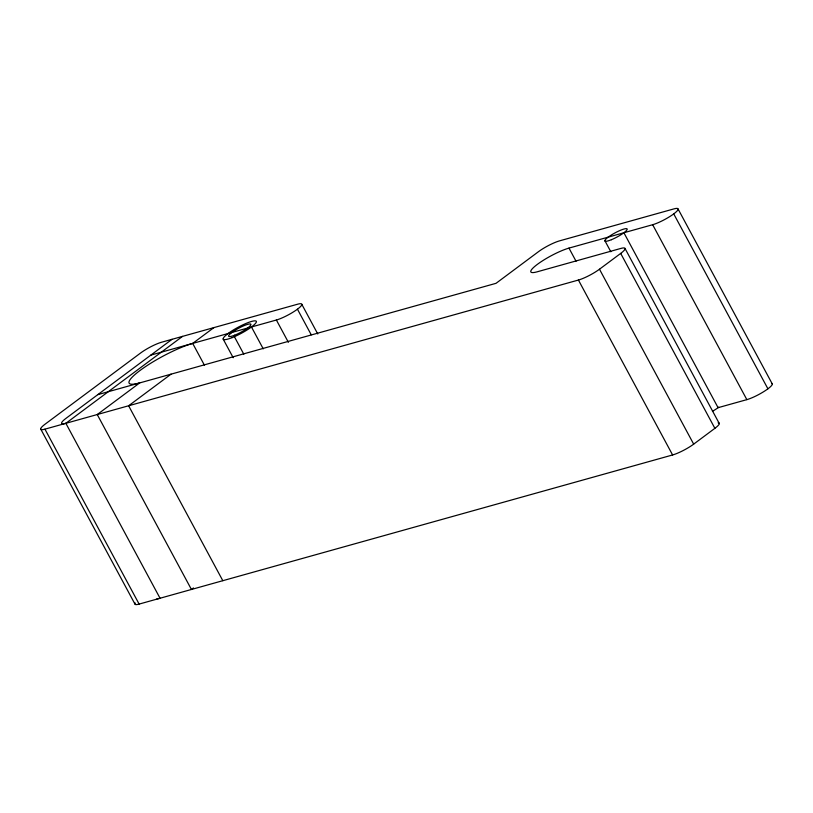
<?xml version="1.0" encoding="UTF-8"?>
<svg xmlns="http://www.w3.org/2000/svg" width="813" height="813" viewBox="0 0 813 813"><rect width="100%" height="100%" fill="white"/><g stroke="black" fill="none" stroke-linecap="round" stroke-linejoin="round"><path stroke-width="1.22" d="M172.061 339.306L66.005 418.339A16.839 3.069 -28.3 0 0 65.863 423.319L160.049 598.246A16.839 3.069 -28.3 0 1 156.939 598.764M65.863 423.319L182.529 336.379M193.453 587.962L191.431 589.476L97.245 414.549L139.663 382.933A42.093 7.673 -28.3 0 1 140.029 370.484A42.093 7.673 -28.3 0 1 192.691 343.411L213.91 327.609M171.045 374.163L128.627 405.778L222.813 580.695M718.133 422.831A16.839 3.069 -28.3 0 1 714.881 428.329L693.672 444.142A16.839 3.069 -28.3 0 1 672.605 454.965L139.125 604.089L44.939 429.162L578.419 280.048A16.839 3.069 -28.3 0 0 599.486 269.215L620.695 253.412A16.839 3.069 -28.3 0 0 620.847 248.432L537.159 271.816A25.254 4.604 -28.3 0 1 537.383 264.347A25.254 4.604 -28.3 0 1 568.978 248.107L652.656 224.713A16.839 3.069 -28.3 0 0 673.723 213.89A16.839 3.069 -28.3 0 0 673.875 208.911L559.517 240.872A16.839 3.069 -28.3 0 0 538.45 251.705L496.032 283.32L97.824 394.63M150.852 355.108L276.379 320.017A16.839 3.069 -28.3 0 0 297.446 309.194A16.839 3.069 -28.3 0 0 297.588 304.214L161.604 342.222A16.839 3.069 -28.3 0 0 140.537 353.055L45.081 424.183A16.839 3.069 -28.3 0 0 44.939 429.162M772.055 383.523A16.839 3.069 -28.3 0 1 764.454 391.195A16.839 3.069 -28.3 0 1 746.852 399.64L718.082 407.679L623.896 232.762M678.164 209.154L772.35 384.082M673.723 213.89L767.919 388.817M652.656 224.713L746.852 399.64M625.136 248.676L719.322 423.603M620.695 253.412L714.881 428.329M604.882 240.689L610.837 251.766M599.486 269.215L693.672 444.142M568.978 248.107L576.041 261.227M578.419 280.048L672.605 454.965M301.877 304.458L317.771 333.98M297.446 309.194L311.247 334.814M276.379 320.017L288.381 342.303M251.461 326.989L263.239 348.848M234.388 336.694L243.809 354.194M223.128 339.021L233.199 357.72M192.691 343.411L204.47 365.281M40.65 428.918L134.836 603.846M718.763 407.161A12.632 2.297 -28.3 0 1 712.452 411.287M139.125 604.089A16.839 3.069 -28.3 0 1 135.171 602.961M611.427 239.703A12.632 2.297 -28.3 0 0 627.169 228.961A12.632 2.297 -28.3 0 0 609.557 236.177A12.632 2.297 -28.3 0 0 611.427 239.703M234.632 335.21A12.632 2.297 -28.3 0 0 250.932 324.377A12.632 2.297 -28.3 0 0 233.738 331.176A12.632 2.297 -28.3 0 0 234.632 335.21M232.142 337.629A18.821 3.435 -28.3 0 0 256.4 321.491A18.821 3.435 -28.3 0 0 230.75 331.643A18.821 3.435 -28.3 0 0 232.142 337.629"/></g></svg>
